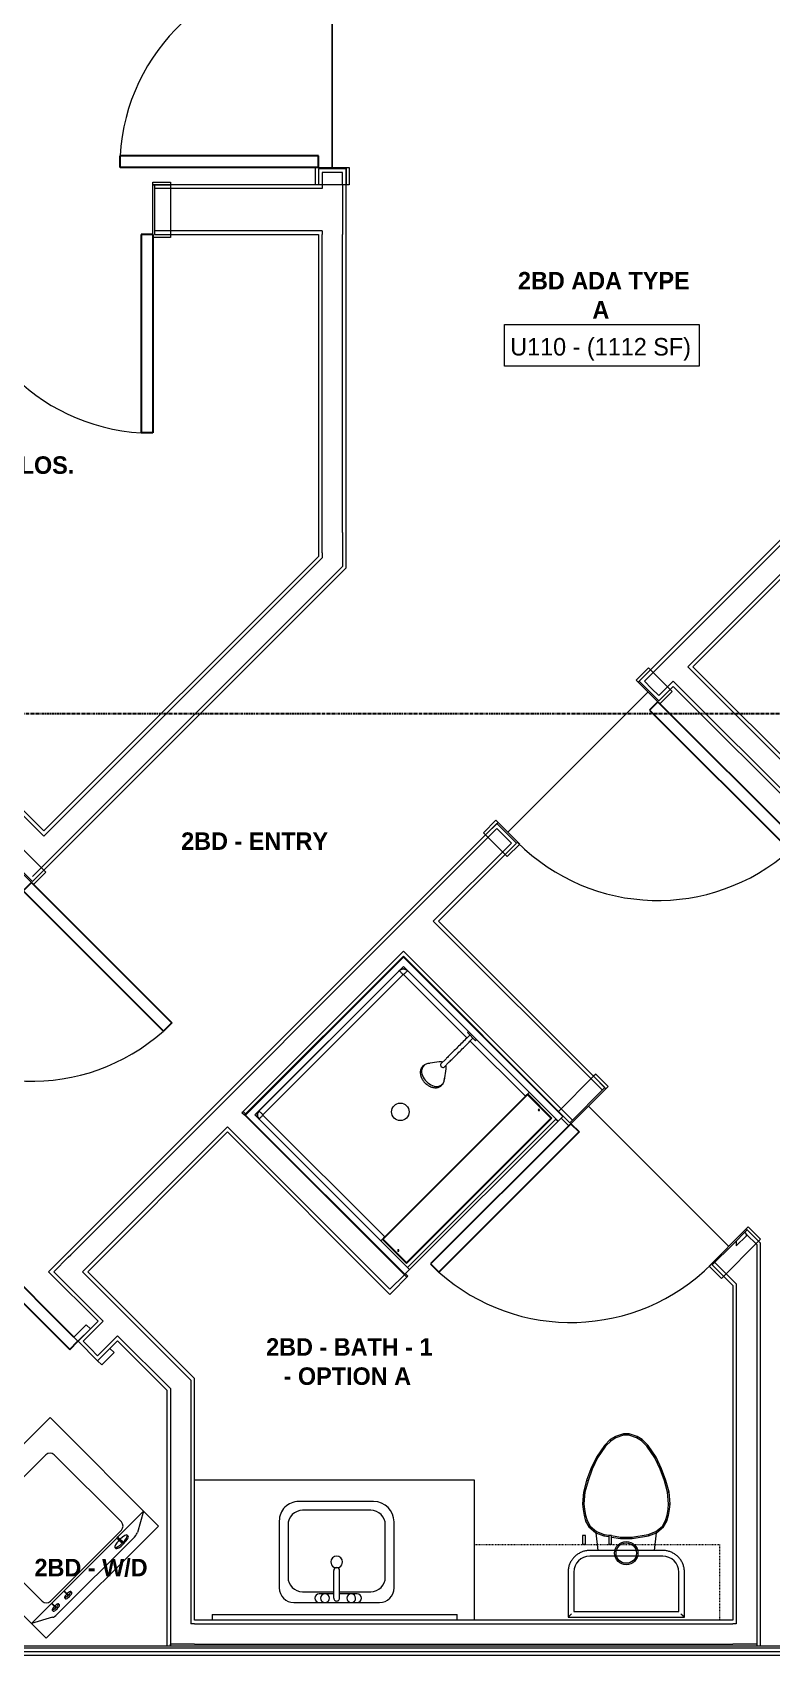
# Model space of a CAD drawing. Header units: inches. Extents: x -4093 to -1777, y 9773 to 12264.
# Drawn here: x -2404 to -2277.3, y 11685.7 to 11964 of the extents above; entities that cross this region are included whole.
import ezdxf

# ---------------------------------------------------------------- set-up
doc = ezdxf.new("R2010")
doc.units = ezdxf.units.IN
doc.header["$MEASUREMENT"] = 0
doc.linetypes.add('Dash', pattern=[0.25, 0.125, -0.125])
doc.linetypes.add('Grid Line 1_2_', pattern=[0.875, 0.5, -0.125, 0.125, -0.125])
for name, color, linetype, lineweight in [('0-1', 7, 'Continuous', 5), ('0-2', 7, 'Continuous', 9), ('A-AREA-IDEN', 2, 'Continuous', 9), ('A-DOOR-1', 7, 'Continuous', 9), ('A-DOOR-2', 10, 'Continuous', 30), ('A-FLOR-1', 7, 'Continuous', 9), ('A-WALL-1', 7, 'Continuous', 9), ('A-WALL-2', 250, 'Continuous', 18), ('I-WALL-1', 7, 'Continuous', 9), ('P-SANR-FIXT-1', 7, 'Continuous', 9), ('Q-CASE-1', 7, 'Continuous', 9), ('Q-CASE-2', 7, 'Dash', 9), ('Q-SPCQ-1', 7, 'Continuous', 9), ('S-GRID-1', 1, 'Grid Line 1_2_', 30)]:
    doc.layers.add(name, color=color, linetype=linetype, lineweight=lineweight)
doc.styles.add('Century Gothic', font='ufonts.com_century-gothic.ttf', dxfattribs={"height": 3})
doc.styles.add('Century Gothic_B', font='GOTHICB.TTF', dxfattribs={"height": 3})

# ---------------------------------------------------------------- blocks, each defined once
blk = doc.blocks.new('SWING - SINGLE - FLUSH - SWING - FLUSH - 2-10 x 6-8 - PRIVACY-4346073-BACKGROUND - 1ST FLOOR')
at = {"layer": 'A-DOOR-1'}
for p, q in [((-17, 4.75), (-20, 4.75)), ((-20, 4.75), (-20, -4.25)), ((-17, -4.25), (-17, 4.75)), ((18.87, 4.75), (17, 4.75)), ((17, 4.75), (17, -4.25)), ((20, -4.25), (20, 4.25)), ((-20, -4.25), (-17, -4.25)), ((-17, -4.25), (-20, -4.25)), ((-20, -4.25), (-20, -4.75)), ((-20, -4.75), (-17, -4.75)), ((-17, -4.75), (-17, -4.25)), ((17, -4.25), (20, -4.25)), ((20, -4.25), (17, -4.25)), ((17, -4.25), (17, -4.75)), ((17, -4.75), (20, -4.75)), ((20, -4.75), (20, -4.25))]:
    blk.add_line(p, q, dxfattribs=at)
blk.add_arc((17, 4.25), 34.07, 93.3657, 180, dxfattribs=at)
at = {"layer": 'A-DOOR-2'}
for p, q in [((15, 4.25), (15, 38.26)), ((17, 38.26), (15, 38.26)), ((17, 4.25), (17, 38.26)), ((17, 4.25), (15, 4.25))]:
    blk.add_line(p, q, dxfattribs=at)
blk = doc.blocks.new('SWING - SINGLE - FLUSH - SWING - FLUSH - 2-10 x 6-8 - PRIVACY-V6-BACKGROUND - 1ST FLOOR')
at = {"layer": 'A-DOOR-1'}
for p, q in [((-20, 2.37), (-20, 2.87)), ((-20, 2.87), (-17, 2.87)), ((-17, 2.87), (-17, 2.37)), ((17, 2.37), (17, 2.87)), ((17, 2.87), (20, 2.87)), ((20, 2.87), (20, 2.37)), ((-20, 2.37), (-17, 2.37)), ((-20, -2.88), (-20, 2.37)), ((-17, 2.37), (-20, 2.37)), ((-17, 2.37), (-17, -2.88)), ((17, 2.37), (20, 2.37)), ((17, -2.88), (17, 2.37)), ((20, 2.37), (17, 2.37)), ((20, 2.37), (20, -2.88)), ((-17, -2.88), (-20, -2.88)), ((20, -2.88), (17, -2.88))]:
    blk.add_line(p, q, dxfattribs=at)
blk.add_arc((17, -2.38), 34.07, 180, 266.6343, dxfattribs=at)
at = {"layer": 'A-DOOR-2'}
for p, q in [((15, -2.38), (15, -36.38)), ((17, -2.38), (15, -2.38)), ((17, -2.38), (17, -36.38)), ((17, -36.38), (15, -36.38))]:
    blk.add_line(p, q, dxfattribs=at)
blk = doc.blocks.new('M_Sink Vanity-Square - 500 x 440mm-1352614-BACKGROUND - 1ST FLOOR')
at = {"layer": 'P-SANR-FIXT-1'}
for p, q in [((7.96, 7.09), (-6.72, 7.09)), ((3.62, 7.09), (-2.88, 7.09)), ((-2.88, 5.59), (0.12, 5.59)), ((0.12, 6.33), (0.12, 1.59)), ((1.12, 6.33), (1.12, 1.59)), ((1.12, 5.59), (3.62, 5.59)), ((-9.22, 4.59), (-9.22, -6.73)), ((0.12, 5.22), (-5.22, 5.22)), ((6.46, 5.22), (1.12, 5.22)), ((10.46, -6.91), (10.46, 4.59)), ((-7.72, 2.72), (-7.72, -6.23)), ((8.96, -6.23), (8.96, 2.72)), ((-5.72, -10.23), (7.14, -10.23)), ((-5.22, -8.73), (6.46, -8.73))]:
    blk.add_line(p, q, dxfattribs=at)
for centre, radius, start, end in [((-6.72, 4.59), 2.5, 90, 180), ((-2.88, 6.34), 0.75, 90, 270), ((-1.88, 6.34), 0.75, 360, 180), ((-1.88, 6.34), 0.75, 180, 0), ((0.62, 6.33), 0.5, 360, 180), ((2.62, 6.34), 0.75, 360, 180), ((2.62, 6.34), 0.75, 180, 360), ((3.62, 6.34), 0.75, 270, 90), ((7.96, 4.59), 2.5, 360, 90), ((-5.22, 2.72), 2.5, 90, 180), ((6.46, 2.72), 2.5, 0, 90), ((0.62, 0.13), 1, 360, 180), ((0.62, 0.13), 1, 180, 0), ((0.62, 1.59), 0.5, 180, 0), ((-5.72, -6.73), 3.5, 180, 270), ((-5.22, -6.23), 2.5, 180, 270), ((6.46, -6.23), 2.5, 270, 0), ((7.14, -6.91), 3.32, 270, 0)]:
    blk.add_arc(centre, radius, start, end, dxfattribs=at)
blk = doc.blocks.new('Bath Vanity - Bath Vanity 48_-V10-BACKGROUND - 1ST FLOOR')
at = {"layer": 'Q-CASE-1'}
for p, q in [((-23.26, 0), (-23.26, -24)), ((-23.26, -24), (24.74, -24))]:
    blk.add_line(p, q, dxfattribs=at)
blk = doc.blocks.new('Toilet-Domestic-3D - Toilet-Domestic-3D-V11-BACKGROUND - 1ST FLOOR')
at = {"layer": 'P-SANR-FIXT-1'}
for p, q in [((-1.87, 11.5), (-2.74, 11)), ((-1.77, 11.27), (-2.59, 10.8)), ((-0.5, 12), (-1.87, 11.5)), ((-1.77, 11.27), (-1.87, 11.5)), ((-0.46, 11.75), (-1.77, 11.27)), ((-0.46, 11.75), (-0.5, 12)), ((0.5, 12), (-0.5, 12)), ((0.46, 11.75), (-0.46, 11.75)), ((0.46, 11.75), (0.5, 12)), ((1.77, 11.27), (0.46, 11.75)), ((1.87, 11.5), (0.5, 12)), ((1.77, 11.27), (1.87, 11.5)), ((2.59, 10.8), (1.77, 11.27)), ((2.74, 11), (1.87, 11.5)), ((-3.74, 10), (-5.13, 8)), ((-3.55, 9.84), (-4.91, 7.88)), ((-2.74, 11), (-3.74, 10)), ((-3.55, 9.84), (-3.74, 10)), ((-2.59, 10.8), (-3.55, 9.84)), ((-2.59, 10.8), (-2.74, 11)), ((2.59, 10.8), (2.74, 11)), ((3.55, 9.84), (2.59, 10.8)), ((3.74, 10), (2.74, 11)), ((3.55, 9.84), (3.74, 10)), ((4.91, 7.88), (3.55, 9.84)), ((5.13, 8), (3.74, 10)), ((-6.06, 6), (-6.79, 4)), ((-5.83, 5.9), (-6.55, 3.92)), ((-5.13, 8), (-6.06, 6)), ((-5.83, 5.9), (-6.06, 6)), ((-4.91, 7.88), (-5.83, 5.9)), ((-4.91, 7.88), (-5.13, 8)), ((4.91, 7.88), (5.13, 8)), ((5.83, 5.9), (4.91, 7.88)), ((6.06, 6), (5.13, 8)), ((5.83, 5.9), (6.06, 6)), ((6.55, 3.92), (5.83, 5.9)), ((6.79, 4), (6.06, 6)), ((-6.79, 4), (-7.33, 1.99)), ((-6.55, 3.92), (-7.08, 1.95)), ((-6.55, 3.92), (-6.79, 4)), ((6.55, 3.92), (6.79, 4)), ((7.08, 1.95), (6.55, 3.92)), ((7.33, 1.99), (6.79, 4)), ((-7.33, 1.99), (-7.5, 0)), ((-7.08, 1.95), (-7.33, 1.99)), ((-7.08, 1.95), (-7.25, 0)), ((7.08, 1.95), (7.33, 1.99)), ((7.25, 0), (7.08, 1.95)), ((7.5, 0), (7.33, 1.99)), ((-7.25, 0), (-7.5, 0)), ((-7.5, 0), (-7.41, -1)), ((-7.16, -0.96), (-7.41, -1)), ((-7.41, -1), (-7.24, -2)), ((-7.25, 0), (-7.16, -0.96)), ((-6.99, -1.95), (-7.24, -2)), ((-7.24, -2), (-6.97, -3)), ((-7.16, -0.96), (-6.99, -1.95)), ((-6.99, -1.95), (-6.73, -2.9)), ((6.73, -2.9), (6.99, -1.95)), ((6.97, -3), (7.24, -2)), ((6.99, -1.95), (7.16, -0.96)), ((6.99, -1.95), (7.24, -2)), ((7.16, -0.96), (7.25, 0)), ((7.16, -0.96), (7.41, -1)), ((7.24, -2), (7.41, -1)), ((7.25, 0), (7.5, 0)), ((7.41, -1), (7.5, 0)), ((-6.73, -2.9), (-6.97, -3)), ((-6.97, -3), (-6.4, -4)), ((-6.73, -2.9), (-6.21, -3.84)), ((-6.4, -4), (-6.21, -3.84)), ((-6.4, -4), (-5.21, -5)), ((-6.21, -3.84), (-5.08, -4.78)), ((-5.08, -4.78), (-5.21, -5)), ((-5.21, -5), (-4.86, -8.02)), ((-5.21, -5), (-3.84, -5.5)), ((-5.08, -4.78), (-3.77, -5.26)), ((-3.77, -5.26), (-3.84, -5.5)), ((-3.84, -5.5), (-3, -5.65)), ((-3.77, -5.26), (-2.53, -5.48)), ((-2.51, -5.48), (-0.98, -5.75)), ((0.98, -5.75), (3.77, -5.26)), ((1, -6), (3.84, -5.5)), ((3.77, -5.26), (5.08, -4.78)), ((3.77, -5.26), (3.84, -5.5)), ((3.84, -5.5), (5.21, -5)), ((4.86, -8.02), (5.21, -5)), ((5.08, -4.78), (6.21, -3.84)), ((5.08, -4.78), (5.21, -5)), ((5.21, -5), (6.4, -4)), ((6.21, -3.84), (6.73, -2.9)), ((6.21, -3.84), (6.4, -4)), ((6.4, -4), (6.97, -3)), ((6.73, -2.9), (6.97, -3)), ((6.25, -8.02), (-6.25, -8.02)), ((-2.51, -5.73), (-1, -6)), ((-0.98, -5.75), (-1, -6)), ((-1, -6), (1, -6)), ((-0.98, -5.75), (0.98, -5.75)), ((0.98, -5.75), (1, -6)), ((6.25, -9), (-6.25, -9)), ((6.25, -9), (-6.25, -9)), ((-9.98, -11.75), (-9.98, -19.48)), ((-9, -11.75), (-9, -18.5)), ((-9, -11.75), (-9, -18.5)), ((9, -18.5), (9, -11.75)), ((9, -18.5), (9, -11.75)), ((9.98, -19.48), (9.98, -11.75)), ((-9.98, -19.48), (-9.86, -19.36)), ((-9.98, -19.48), (9.98, -19.48)), ((-9, -18.5), (9, -18.5)), ((-9, -18.5), (9, -18.5)), ((9.86, -19.36), (9.98, -19.48))]:
    blk.add_line(p, q, dxfattribs=at)
at = {"layer": 'P-SANR-FIXT-1', "flags": 128}
for points in [[(-6.25, -8.02), (-6.4, -8.03), (-6.55, -8.03), (-6.7, -8.05), (-6.84, -8.07), (-6.99, -8.1), (-7.14, -8.13), (-7.28, -8.17), (-7.42, -8.21), (-7.56, -8.26), (-7.7, -8.32), (-7.84, -8.38), (-7.97, -8.44), (-8.1, -8.52), (-8.23, -8.59), (-8.35, -8.67), (-8.48, -8.76), (-8.59, -8.85), (-8.71, -8.95), (-8.82, -9.05), (-8.92, -9.15), (-9.03, -9.26), (-9.12, -9.38), (-9.22, -9.49), (-9.3, -9.61), (-9.39, -9.74), (-9.46, -9.86), (-9.54, -9.99), (-9.6, -10.13), (-9.67, -10.26), (-9.72, -10.4), (-9.78, -10.54), (-9.82, -10.68), (-9.86, -10.83), (-9.89, -10.97), (-9.92, -11.12), (-9.95, -11.26), (-9.96, -11.41), (-9.97, -11.56), (-9.98, -11.71), (-9.98, -11.75)], [(9.98, -11.75), (9.97, -11.6), (9.97, -11.45), (9.95, -11.3), (9.93, -11.16), (9.9, -11.01), (9.87, -10.86), (9.83, -10.72), (9.79, -10.58), (9.74, -10.44), (9.68, -10.3), (9.62, -10.16), (9.56, -10.03), (9.48, -9.9), (9.41, -9.77), (9.33, -9.65), (9.24, -9.52), (9.15, -9.41), (9.05, -9.29), (8.95, -9.18), (8.85, -9.08), (8.74, -8.97), (8.62, -8.88), (8.51, -8.78), (8.39, -8.7), (8.26, -8.61), (8.14, -8.54), (8.01, -8.46), (7.87, -8.4), (7.74, -8.33), (7.6, -8.28), (7.46, -8.22), (7.32, -8.18), (7.17, -8.14), (7.03, -8.11), (6.88, -8.08), (6.74, -8.05), (6.59, -8.04), (6.44, -8.03), (6.29, -8.02), (6.25, -8.02)]]:
    blk.add_lwpolyline(points, dxfattribs=at)
at = {"layer": 'P-SANR-FIXT-1'}
for radius in [2, 1.75]:
    blk.add_circle((0, -8.48), radius, dxfattribs=at)
for centre, start, end in [((-6.25, -11.75), 90, 180), ((-6.25, -11.75), 90, 180), ((6.25, -11.75), 0, 90), ((6.25, -11.75), 360, 90)]:
    blk.add_arc(centre, 2.75, start, end, dxfattribs=at)
for points in [[(-9.98, -19.48), (-9.98, -19.48), (-9.98, -19.48), (-9.98, -19.48)], [(9.98, -19.48), (9.98, -19.48), (9.98, -19.48), (9.98, -19.48)]]:
    blk.add_open_spline(points, degree=3, dxfattribs=at)
for points, knots in [([(-9.86, -19.36), (-9.86, -19.36), (-9.85, -19.35), (-9.82, -19.32), (-9.8, -19.3), (-9.78, -19.28), (-9.75, -19.25), (-9.71, -19.21), (-9.66, -19.16), (-9.6, -19.1), (-9.55, -19.05), (-9.47, -18.97), (-9.41, -18.91), (-9.37, -18.87)], [0, 0, 0, 0, 0.166667, 0.25, 0.291667, 0.333333, 0.416667, 0.5, 0.583333, 0.666667, 0.75, 0.833333, 1, 1, 1, 1]), ([(9.37, -18.87), (9.41, -18.91), (9.47, -18.97), (9.55, -19.05), (9.6, -19.1), (9.66, -19.16), (9.71, -19.21), (9.75, -19.25), (9.78, -19.28), (9.8, -19.3), (9.82, -19.32), (9.85, -19.35), (9.86, -19.36), (9.86, -19.36)], [-1, -1, -1, -1, -0.833333, -0.75, -0.666667, -0.583333, -0.5, -0.416667, -0.333333, -0.291667, -0.25, -0.166667, 0, 0, 0, 0])]:
    blk.add_open_spline(points, degree=3, knots=knots, dxfattribs=at)
blk = doc.blocks.new('300 Series Wall Hung Cabinet_326 - 42_-3698941-BACKGROUND - 1ST FLOOR')
at = {"layer": 'Q-CASE-1'}
for p, q in [((-2.01, 14.69), (-2.5, 14.69)), ((-2.5, 14.69), (-2.5, 13.19)), ((-2.01, 13.19), (-2.01, 14.69)), ((2.49, 14.69), (2, 14.69)), ((2, 14.69), (2, 13.19)), ((2.49, 13.19), (2.49, 14.69)), ((-2.01, 13.19), (-2.5, 13.19)), ((2.49, 13.19), (2, 13.19))]:
    blk.add_line(p, q, dxfattribs=at)
at = {"layer": 'Q-CASE-2'}
for p, q in [((-21, 0.19), (-21, 13.19)), ((-21, 13.19), (21, 13.19)), ((21, 13.19), (21, 0.19)), ((21, 0.19), (-21, 0.19))]:
    blk.add_line(p, q, dxfattribs=at)
blk = doc.blocks.new('BATHROOM MIRROR - BATHROOM MIRROR 42_-2844766-BACKGROUND - 1ST FLOOR')
at = {"layer": 'Q-CASE-1'}
for p, q in [((-20.26, -23), (21.74, -23)), ((-20.26, -23), (-20.26, -24)), ((21.74, -24), (-20.26, -24)), ((21.74, -24), (21.74, -23))]:
    blk.add_line(p, q, dxfattribs=at)
blk = doc.blocks.new('Washer-Kenmore-2-Top_Load_Washing_Machine - 3_3 cu_ft_ Top Load Washer - White-3898033-BACKGROUND - 1ST FLOOR')
at = {"layer": 'Q-SPCQ-1'}
for p, q in [((-13.6, 13.15), (13.6, 13.15)), ((-13.6, -13.15), (-13.6, 13.15)), ((-13.6, 13.15), (13.6, 13.15)), ((-13.6, -13.15), (-13.6, 13.15)), ((13.6, 13.15), (13.6, -13.15)), ((13.6, 13.15), (13.6, -13.15)), ((8.6, 9.15), (-8.6, 9.15)), ((-9.6, 8.15), (-9.6, -8.15)), ((9.6, -8.15), (9.6, 8.15)), ((-10.29, -11.36), (-13.6, -9.55)), ((-13.6, -9.55), (7.15, -9.55)), ((-9.47, -10.44), (-9.47, -10.71)), ((-8.78, -10.59), (-8.78, -9.66)), ((-8.66, -9.66), (-8.66, -10.59)), ((-8.6, -9.15), (8.6, -9.15)), ((-7.97, -10.44), (-7.97, -10.71)), ((-6.47, -10.44), (-6.47, -10.71)), ((-5.78, -10.59), (-5.78, -9.66)), ((-5.66, -9.66), (-5.66, -10.59)), ((-4.97, -10.44), (-4.97, -10.71)), ((5.72, -10.46), (5.72, -10.71)), ((7.09, -9.83), (7.09, -10.42)), ((7.09, -10.42), (7.16, -10.75)), ((7.35, -10.42), (7.28, -10.75)), ((13.6, -9.55), (7.29, -9.55)), ((7.35, -9.8), (7.35, -10.42)), ((8.72, -10.46), (8.72, -10.71)), ((13.6, -9.55), (10.29, -11.36)), ((13.6, -13.15), (-13.6, -13.15)), ((13.6, -13.15), (-13.6, -13.15)), ((9.35, -11.55), (-9.35, -11.55))]:
    blk.add_line(p, q, dxfattribs=at)
for centre, start, end in [((-8.6, 8.15), 90, 180), ((8.6, 8.15), 360, 90), ((-8.6, -8.15), 180, 270), ((8.6, -8.15), 270, 0)]:
    blk.add_arc(centre, 1, start, end, dxfattribs=at)
for centre, major_axis, ratio, start_param, end_param in [((-8.72, -10.44), (0.75, 0), 0.215587, 1.654226, 4.712389), ((-8.72, -10.71), (-0.75, 0), 0.242536, 0, 1.570796), ((-8.72, -9.66), (0.0625, 0), 0.242536, 0, 3.141593), ((-8.72, -10.59), (-0.0625, 0), 0.242536, 0, 3.141593), ((-8.72, -10.44), (0.75, 0), 0.215587, 4.712389, 7.770552), ((-8.72, -10.71), (0.75, 0), 0.242536, 4.712389, 6.283185), ((-5.72, -10.44), (0.75, 0), 0.215587, 1.654226, 4.712389), ((-5.72, -10.71), (0.75, 0), 0.242536, 3.141593, 4.712389), ((-5.72, -9.66), (0.0625, 0), 0.242536, 0, 3.141593), ((-5.72, -10.59), (0.0625, 0), 0.242536, 3.141593, 6.283185), ((-5.72, -10.44), (-0.75, 0), 0.215587, 1.570796, 4.628959), ((-5.72, -10.71), (0.75, 0), 0.242536, 4.712389, 6.283185), ((7.22, -10.46), (1.5, 0), 0.242536, 1.659953, 4.712389), ((7.22, -10.71), (1.5, 0), 0.242536, 3.141593, 4.712389), ((20.42, -9.83), (13.33, 0), 0.242536, 3.038313, 3.141593), ((7.22, -9.5), (0.0625, 0), 0.242412, 0, 3.141593), ((7.22, -10.75), (0.0625, 0), 0.242536, 3.141593, 6.283185), ((7.22, -10.46), (1.5, 0), 0.242536, 4.712389, 7.764825), ((7.22, -10.71), (1.5, 0), 0.242536, 4.712389, 6.283185), ((-5.88, -9.83), (13.23, 0), 0.242536, 0.009017, 0.10406), ((-9.31, -11.31), (1.01, 0), 0.242536, 3.366421, 4.668602), ((9.31, -11.31), (1.01, 0), 0.242536, 4.756176, 6.058357)]:
    blk.add_ellipse(centre, major_axis=major_axis, ratio=ratio, start_param=start_param, end_param=end_param, dxfattribs=at)
blk = doc.blocks.new('SWING - SINGLE - FLUSH - SWING - FLUSH - 2-10 x 6-8 - PRIVACY-4346078-BACKGROUND - 1ST FLOOR')
at = {"layer": 'A-DOOR-1'}
for p, q in [((-20, 4.25), (-20, 4.75)), ((-20, 4.75), (-17, 4.75)), ((-20, 4.25), (-17, 4.25)), ((-20, -4.75), (-20, 4.25)), ((-17, 4.25), (-20, 4.25)), ((-17, 4.75), (-17, 4.25)), ((-17, 4.25), (-17, -4.75)), ((17, 4.25), (17, 4.75)), ((17, 4.75), (20, 4.75)), ((17, 4.25), (20, 4.25)), ((17, -4.75), (17, 4.25)), ((20, 4.25), (17, 4.25)), ((20, 4.75), (20, 4.25)), ((20, 4.25), (20, -4.75)), ((-17, -4.75), (-20, -4.75)), ((20, -4.75), (17, -4.75))]:
    blk.add_line(p, q, dxfattribs=at)
blk.add_arc((17, -4.25), 34.07, 180, 266.6343, dxfattribs=at)
at = {"layer": 'A-DOOR-2'}
for p, q in [((15, -4.25), (15, -38.26)), ((17, -4.25), (15, -4.25)), ((17, -4.25), (17, -38.26)), ((17, -38.26), (15, -38.26))]:
    blk.add_line(p, q, dxfattribs=at)
blk = doc.blocks.new('SWING - SINGLE - FLUSH - SWING - FLUSH - 2-10 x 6-8 - PRIVACY-4346070-BACKGROUND - 1ST FLOOR')
at = {"layer": 'A-DOOR-1'}
for p, q in [((-20, 2.37), (-20, 2.87)), ((-20, 2.87), (-17, 2.87)), ((-17, 2.87), (-17, 2.37)), ((17, 2.37), (17, 2.87)), ((17, 2.87), (20, 2.87)), ((20, 2.87), (20, 2.37)), ((-20, 2.37), (-17, 2.37)), ((-20, -2.88), (-20, 2.37)), ((-17, 2.37), (-20, 2.37)), ((-17, 2.37), (-17, -2.88)), ((17, 2.37), (20, 2.37)), ((17, -2.88), (17, 2.37)), ((20, 2.37), (17, 2.37)), ((20, 2.37), (20, -2.88)), ((-17, -2.88), (-20, -2.88)), ((20, -2.88), (17, -2.88))]:
    blk.add_line(p, q, dxfattribs=at)
blk.add_arc((17, -2.38), 34.07, 180, 266.6343, dxfattribs=at)
at = {"layer": 'A-DOOR-2'}
for p, q in [((15, -2.38), (15, -36.38)), ((17, -2.38), (15, -2.38)), ((17, -2.38), (17, -36.38)), ((17, -36.38), (15, -36.38))]:
    blk.add_line(p, q, dxfattribs=at)
blk = doc.blocks.new('SWING - DOUBLE - FLUSH - SWING - DOUBLE - 5-0 x 6-8 - DUMMY-3700318-BACKGROUND - 1ST FLOOR')
at = {"layer": 'A-DOOR-1'}
for p, q in [((-33, 2.375), (-33, 3.375)), ((-33, 3.375), (-30, 3.375)), ((-30, 3.375), (-30, 2.375)), ((30, 2.375), (30, 3.375)), ((30, 3.375), (33, 3.375)), ((33, 3.375), (33, 2.375)), ((-30, 2.375), (-33, 2.375)), ((33, 2.375), (30, 2.375)), ((-33, -2.375), (-30, -2.375)), ((-33, -3.375), (-33, -2.375)), ((-30, -2.375), (-30, -3.375)), ((30, -2.375), (33, -2.375)), ((30, -3.375), (30, -2.375)), ((33, -2.375), (33, -3.375)), ((-30, -3.375), (-33, -3.375)), ((33, -3.375), (30, -3.375))]:
    blk.add_line(p, q, dxfattribs=at)
for centre, start, end in [((-30, -2.375), 270, 0), ((30, -2.375), 180, 270)]:
    blk.add_arc(centre, 30, start, end, dxfattribs=at)
at = {"layer": 'A-DOOR-2'}
for p, q in [((-28, -2.375), (-30, -2.375)), ((-28, -32.375), (-28, -2.375)), ((28, -2.375), (30, -2.375)), ((28, -32.375), (28, -2.375)), ((-30, -3.375), (-30, -32.375)), ((30, -3.375), (30, -32.375)), ((-30, -32.375), (-28, -32.375)), ((30, -32.375), (28, -32.375))]:
    blk.add_line(p, q, dxfattribs=at)
blk = doc.blocks.new('The Shower - The Shower-V76-BACKGROUND - 1ST FLOOR')
at = {"layer": 'P-SANR-FIXT-1'}
for p, q in [((0, -0.5), (38.5, -0.5)), ((0, -39.25), (0, -0.5)), ((0.12, -39.25), (0.12, -0.63)), ((0.12, -0.63), (38.38, -0.63)), ((1.25, -39.25), (1.25, -1.75)), ((1.25, -1.75), (37.25, -1.75)), ((1.3, -2.43), (1.28, -2.51)), ((1.38, -2.27), (1.37, -2.28)), ((1.42, -2.2), (1.4, -2.23)), ((1.58, -2.01), (1.51, -2.08)), ((1.73, -1.9), (1.7, -1.92)), ((2.01, -1.78), (1.93, -1.8)), ((2.2, -32.27), (2.2, -2.75)), ((2.25, -1.77), (2.25, -1.75)), ((36.25, -1.77), (2.25, -1.77)), ((36.25, -2.7), (2.25, -2.7)), ((36.25, -1.77), (36.25, -1.75)), ((36.3, -18.11), (36.3, -2.75)), ((36.57, -1.8), (36.49, -1.78)), ((36.73, -1.88), (36.72, -1.87)), ((36.8, -1.92), (36.77, -1.9)), ((36.99, -2.08), (36.92, -2.01)), ((37.1, -2.23), (37.08, -2.2)), ((37.22, -2.51), (37.2, -2.43)), ((37.25, -1.75), (37.25, -17.52)), ((38.38, -0.63), (38.38, -39.25)), ((38.5, -0.5), (38.5, -39.25)), ((36.3, -32.27), (36.3, -18.89)), ((37.25, -19.48), (37.25, -39.25)), ((1.62, -32.27), (1.62, -38.13)), ((36.75, -32.38), (1.75, -32.38)), ((1.75, -32.38), (1.75, -38)), ((2.2, -32.27), (36.3, -32.27)), ((36.75, -38), (36.75, -32.38)), ((36.88, -38.13), (36.88, -32.27)), ((1.25, -38.75), (37.25, -38.75)), ((1.25, -39.25), (1.25, -38.75)), ((1.62, -38.13), (36.88, -38.13)), ((1.75, -38), (36.75, -38)), ((37.25, -38.75), (37.25, -39.25)), ((0.12, -39.25), (0, -39.25)), ((0.12, -39.25), (1.25, -39.25)), ((37.25, -39.25), (1.25, -39.25)), ((37.25, -39.25), (38.38, -39.25)), ((38.5, -39.25), (38.38, -39.25))]:
    blk.add_line(p, q, dxfattribs=at)
blk.add_circle((19.25, -19), 1.5, dxfattribs=at)
for centre, radius, start, end in [((2.25, -2.75), 1, 90, 180), ((36.25, -2.75), 1, 0, 90), ((2.2, -35.56), 0.125, 0, 180), ((2.2, -35.56), 0.125, 180, 0), ((36.3, -35.56), 0.125, 0, 180), ((36.3, -35.56), 0.125, 180, 0)]:
    blk.add_arc(centre, radius, start, end, dxfattribs=at)
for centre, start_param, end_param in [((2.2, -32.28), 1.570796, 3.141593), ((36.3, -32.28), 0, 1.570796)]:
    blk.add_ellipse(centre, major_axis=(0.95, 0), ratio=0.019505, start_param=start_param, end_param=end_param, dxfattribs=at)
for points, knots in [([(2.25, -1.77), (2.18, -1.77), (2.05, -1.78), (1.8, -1.86), (1.52, -2.04), (1.34, -2.32), (1.26, -2.57), (1.25, -2.7), (1.25, -2.77)], [0, 0, 0, 0, 0.125, 0.25, 0.5, 0.75, 0.875, 1, 1, 1, 1]), ([(1.38, -2.25), (1.41, -2.21), (1.47, -2.12), (1.54, -2.04), (1.59, -2)], [-0.6666489, -0.6666489, -0.6666489, -0.6666489, -0.5714286, -0.4611793, -0.4611793, -0.4611793, -0.4611793]), ([(1.75, -1.88), (1.77, -1.87), (1.86, -1.82), (2.03, -1.77), (2.17, -1.75), (2.25, -1.75)], [-0.3333045, -0.3333045, -0.3333045, -0.3333045, -0.2857143, -0.1428571, 0, 0, 0, 0]), ([(2.25, -2.7), (2.24, -2.7), (2.24, -2.7), (2.23, -2.7), (2.22, -2.71), (2.22, -2.71), (2.21, -2.72), (2.21, -2.73), (2.2, -2.74), (2.2, -2.74), (2.2, -2.75), (2.2, -2.75)], [-1, -1, -1, -1, -0.833333, -0.75, -0.666667, -0.583333, -0.416667, -0.333333, -0.208333, -0.083333, 0, 0, 0, 0]), ([(36.25, -1.75), (36.31, -1.75), (36.42, -1.76), (36.59, -1.8), (36.7, -1.85), (36.75, -1.88)], [-1, -1, -1, -1, -0.8928571, -0.7857143, -0.6666667, -0.6666667, -0.6666667, -0.6666667]), ([(37.25, -2.77), (37.25, -2.7), (37.24, -2.57), (37.16, -2.32), (36.98, -2.04), (36.7, -1.86), (36.45, -1.78), (36.32, -1.77), (36.25, -1.77)], [0, 0, 0, 0, 0.125, 0.25, 0.5, 0.75, 0.875, 1, 1, 1, 1]), ([(36.3, -2.75), (36.3, -2.74), (36.3, -2.74), (36.3, -2.73), (36.29, -2.72), (36.29, -2.72), (36.28, -2.71), (36.27, -2.71), (36.26, -2.7), (36.26, -2.7), (36.25, -2.7), (36.25, -2.7)], [-1, -1, -1, -1, -0.833333, -0.75, -0.666667, -0.583333, -0.416667, -0.333333, -0.208333, -0.083333, 0, 0, 0, 0]), ([(36.75, -1.88), (36.79, -1.91), (36.89, -1.97), (36.97, -2.05), (37.01, -2.1)], [-0.6666489, -0.6666489, -0.6666489, -0.6666489, -0.5714286, -0.4475924, -0.4475924, -0.4475924, -0.4475924]), ([(37.12, -2.25), (37.13, -2.27), (37.16, -2.33), (37.18, -2.38), (37.19, -2.42)], [-0.3333045, -0.3333045, -0.3333045, -0.3333045, -0.2857143, -0.2174647, -0.2174647, -0.2174647, -0.2174647])]:
    blk.add_open_spline(points, degree=3, knots=knots, dxfattribs=at)
for points in [[(1.25, -2.75), (1.25, -2.74), (1.25, -2.72), (1.25, -2.71)], [(2.2, -2.75), (2.12, -2.75), (1.95, -2.75), (1.72, -2.75), (1.52, -2.76), (1.37, -2.76), (1.27, -2.76), (1.25, -2.77), (1.25, -2.77)], [(1.35, -2.32), (1.36, -2.3), (1.37, -2.27), (1.38, -2.25)], [(1.63, -1.97), (1.67, -1.94), (1.71, -1.91), (1.75, -1.88)], [(2.25, -2.7), (2.25, -2.62), (2.25, -2.45), (2.25, -2.22), (2.25, -2.03), (2.25, -1.88), (2.25, -1.82), (2.25, -1.8)], [(36.25, -2.7), (36.25, -2.62), (36.25, -2.45), (36.25, -2.22), (36.25, -2.03), (36.25, -1.88), (36.25, -1.82), (36.25, -1.8)], [(36.3, -2.75), (36.38, -2.75), (36.55, -2.75), (36.78, -2.75), (36.98, -2.76), (37.13, -2.76), (37.23, -2.76), (37.25, -2.77), (37.25, -2.77)], [(37.04, -2.14), (37.07, -2.18), (37.09, -2.21), (37.12, -2.25)], [(37.25, -2.67), (37.25, -2.7), (37.25, -2.72), (37.25, -2.75)]]:
    blk.add_open_spline(points, degree=3, dxfattribs=at)
blk = doc.blocks.new('Shower Head - Shower Head-3260035-BACKGROUND - 1ST FLOOR')
at = {"layer": 'P-SANR-FIXT-1'}
for p, q in [((-2.28, 9.81), (-2.28, 9.54)), ((-2.02, 8.78), (-0.84, 7.19)), ((0.84, 7.19), (2.02, 8.78)), ((2.28, 9.54), (2.28, 9.81)), ((-0.39, 7.27), (-0.39, 6.01)), ((0.39, 6.01), (0.39, 7.27)), ((-0.98, 0.26), (-0.98, 0)), ((-0.98, 0.26), (0.98, 0.26)), ((-0.39, 1), (-0.39, 0.26)), ((0.39, 0.26), (0.39, 1)), ((0.98, 0), (0.98, 0.26)), ((0.98, 0), (-0.98, 0))]:
    blk.add_line(p, q, dxfattribs=at)
at = {"layer": 'P-SANR-FIXT-1', "flags": 128}
for points in [[(0, 11.49), (-0.09, 11.49), (-0.18, 11.48), (-0.27, 11.48), (-0.35, 11.47), (-0.44, 11.46), (-0.53, 11.44), (-0.62, 11.43), (-0.7, 11.41), (-0.79, 11.39), (-0.87, 11.36), (-0.95, 11.34), (-1.03, 11.31), (-1.11, 11.28), (-1.19, 11.25), (-1.26, 11.21), (-1.34, 11.17), (-1.41, 11.13), (-1.48, 11.09), (-1.55, 11.05), (-1.61, 11), (-1.68, 10.95), (-1.74, 10.9), (-1.8, 10.85), (-1.85, 10.8), (-1.9, 10.74), (-1.95, 10.69), (-2, 10.63), (-2.04, 10.57), (-2.08, 10.51), (-2.12, 10.44), (-2.15, 10.38), (-2.18, 10.31), (-2.21, 10.25), (-2.23, 10.18), (-2.25, 10.11), (-2.26, 10.04), (-2.27, 9.97), (-2.28, 9.9), (-2.28, 9.83), (-2.28, 9.81)], [(2.28, 9.81), (2.28, 9.88), (2.28, 9.95), (2.27, 10.02), (2.25, 10.09), (2.24, 10.16), (2.21, 10.23), (2.19, 10.3), (2.16, 10.36), (2.13, 10.43), (2.09, 10.49), (2.05, 10.55), (2.01, 10.61), (1.97, 10.67), (1.92, 10.73), (1.86, 10.79), (1.81, 10.84), (1.75, 10.89), (1.69, 10.94), (1.63, 10.99), (1.57, 11.04), (1.5, 11.08), (1.43, 11.12), (1.36, 11.16), (1.28, 11.2), (1.21, 11.24), (1.13, 11.27), (1.05, 11.3), (0.97, 11.33), (0.89, 11.36), (0.81, 11.38), (0.72, 11.4), (0.64, 11.42), (0.55, 11.44), (0.47, 11.45), (0.38, 11.46), (0.29, 11.47), (0.2, 11.48), (0.11, 11.49), (0.02, 11.49), (0, 11.49)], [(-0.84, 7.19), (-0.81, 7.16), (-0.79, 7.13), (-0.76, 7.1), (-0.73, 7.08), (-0.7, 7.05), (-0.68, 7.03), (-0.65, 7.01), (-0.62, 6.98), (-0.59, 6.97), (-0.56, 6.95), (-0.53, 6.93), (-0.49, 6.91), (-0.46, 6.9), (-0.43, 6.89), (-0.4, 6.87)], [(-0.39, 6.01), (-0.39, 5.81), (-0.39, 5.6), (-0.39, 5.38), (-0.39, 5.15), (-0.39, 4.92), (-0.39, 4.68), (-0.39, 4.43), (-0.39, 4.18), (-0.39, 3.93), (-0.39, 3.67), (-0.39, 3.4), (-0.39, 3.13), (-0.39, 2.86), (-0.39, 2.59), (-0.39, 2.31), (-0.39, 2.03), (-0.39, 1.75), (-0.39, 1.46), (-0.39, 1.18), (-0.39, 1)], [(0.39, 6.87), (0.43, 6.88), (0.46, 6.9), (0.49, 6.91), (0.52, 6.93), (0.55, 6.94), (0.58, 6.96), (0.61, 6.98), (0.64, 7), (0.67, 7.03), (0.7, 7.05), (0.73, 7.07), (0.76, 7.1), (0.78, 7.13), (0.81, 7.16), (0.83, 7.19), (0.84, 7.19)], [(0.39, 1), (0.39, 1.29), (0.39, 1.57), (0.39, 1.85), (0.39, 2.13), (0.39, 2.41), (0.39, 2.69), (0.39, 2.96), (0.39, 3.23), (0.39, 3.5), (0.39, 3.76), (0.39, 4.02), (0.39, 4.27), (0.39, 4.52), (0.39, 4.77), (0.39, 5), (0.39, 5.23), (0.39, 5.46), (0.39, 5.67), (0.39, 5.88), (0.39, 6.01)]]:
    blk.add_lwpolyline(points, dxfattribs=at)
at = {"layer": 'P-SANR-FIXT-1'}
for centre, major_axis, start_param, end_param in [((0, 9.54), (-2.28, 0), 4.712389, 6.956384), ((0, 9.54), (2.28, 0), 5.609987, 7.853982), ((0, 7.27), (-0.394, 0), 4.712389, 6.283185), ((0, 7.27), (0.394, 0), 0, 1.570796)]:
    blk.add_ellipse(centre, major_axis=major_axis, ratio=0.707107, start_param=start_param, end_param=end_param, dxfattribs=at)
blk = doc.blocks.new('CTR - 1st Phase - Unit Layouts_rvt-1-BACKGROUND - 1ST FLOOR')
at = {"layer": 'A-FLOR-1'}
for p, q in [((-2352.62, 11974.89), (-2352.62, 11940.89)), ((-2352.62, 11940.89), (-2352.62, 11974.89)), ((-2298.49, 11850.96), (-2322.53, 11826.91)), ((-2322.53, 11826.91), (-2298.49, 11850.96)), ((-2284.66, 11755.89), (-2308.7, 11779.93)), ((-2308.7, 11779.93), (-2284.66, 11755.89)), ((-2438.62, 11687.43), (-2380.97, 11687.43)), ((-2279.22, 11687.43), (-2225.45, 11687.43))]:
    blk.add_line(p, q, dxfattribs=at)
at = {"layer": 'A-WALL-1'}
for p, q in [((-2350.25, 11940.64), (-2355, 11940.64)), ((-2355, 11940.64), (-2355, 11937.89)), ((-2350.25, 11937.89), (-2350.25, 11940.64)), ((-2355, 11929.39), (-2355, 11874.2)), ((-2350.25, 11878.95), (-2350.25, 11929.39)), ((-2350.25, 11873.12), (-2350.25, 11878.95)), ((-2275.19, 11877.61), (-2299.99, 11852.81)), ((-2290.81, 11855.28), (-2268.47, 11877.61)), ((-2355, 11874.2), (-2402.08, 11827.12)), ((-2350.25, 11872.23), (-2350.25, 11873.12)), ((-2404.02, 11818.46), (-2350.25, 11872.23)), ((-2402.08, 11827.12), (-2433.37, 11858.42)), ((-2299.99, 11852.81), (-2296.63, 11849.45)), ((-2262.2, 11826.67), (-2290.81, 11855.28)), ((-2296.63, 11849.45), (-2294.17, 11851.92)), ((-2294.17, 11851.92), (-2262.61, 11820.36)), ((-2324.39, 11828.42), (-2397.9, 11754.9)), ((-2321.03, 11825.06), (-2324.39, 11828.42)), ((-2334.42, 11811.66), (-2321.03, 11825.06)), ((-2407.38, 11821.82), (-2404.02, 11818.46)), ((-2394.54, 11751.54), (-2370.57, 11775.51)), ((-2370.57, 11775.51), (-2342.73, 11747.67)), ((-2281.48, 11758.72), (-2283.97, 11756.23)), ((-2279.22, 11756.46), (-2281.48, 11758.72)), ((-2279.22, 11687.43), (-2279.22, 11756.46)), ((-2397.9, 11754.9), (-2400.82, 11751.99)), ((-2400.82, 11751.99), (-2401.26, 11751.54)), ((-2401.26, 11751.54), (-2392.78, 11743.06)), ((-2376.22, 11733.22), (-2394.54, 11751.54)), ((-2342.29, 11748.11), (-2339.82, 11750.59)), ((-2339.64, 11750.76), (-2340.08, 11751.21)), ((-2339.82, 11750.59), (-2339.64, 11750.76)), ((-2342.73, 11747.67), (-2342.29, 11748.11)), ((-2283.97, 11749.19), (-2283.97, 11691.8)), ((-2392.78, 11743.06), (-2396.21, 11739.62)), ((-2396.21, 11739.62), (-2392.85, 11736.26)), ((-2392.85, 11736.26), (-2389.42, 11739.7)), ((-2389.42, 11739.7), (-2380.97, 11731.25)), ((-2376.22, 11732.33), (-2376.22, 11733.22)), ((-2380.97, 11731.25), (-2380.97, 11687.43)), ((-2376.22, 11726.5), (-2376.22, 11732.33)), ((-2376.22, 11691.8), (-2376.22, 11726.5)), ((-2373.22, 11691.8), (-2376.22, 11691.8)), ((-2283.97, 11691.8), (-2331.22, 11691.8)), ((-2380.97, 11687.43), (-2380.35, 11687.43)), ((-2380.35, 11687.43), (-2376.22, 11687.43)), ((-2376.22, 11687.43), (-2283.97, 11687.43)), ((-2283.97, 11687.43), (-2279.85, 11687.43)), ((-2279.85, 11687.43), (-2279.22, 11687.43))]:
    blk.add_line(p, q, dxfattribs=at)
at = {"layer": 'A-WALL-2'}
for p, q in [((-2354.37, 11940.01), (-2354.37, 11937.89)), ((-2352.62, 11940.01), (-2354.37, 11940.01)), ((-2350.87, 11940.01), (-2352.62, 11940.01)), ((-2350.87, 11937.89), (-2350.87, 11940.01)), ((-2354.37, 11937.26), (-2383.12, 11937.26)), ((-2354.37, 11937.89), (-2354.37, 11937.26)), ((-2350.87, 11937.89), (-2350.87, 11937.26)), ((-2350.87, 11937.26), (-2350.87, 11930.01)), ((-2354.37, 11930.01), (-2383.12, 11930.01)), ((-2354.37, 11930.01), (-2354.37, 11929.39)), ((-2354.37, 11874.82), (-2354.37, 11929.39)), ((-2350.87, 11930.01), (-2350.87, 11929.39)), ((-2350.87, 11878.32), (-2350.87, 11929.39)), ((-2350.87, 11878.32), (-2350.87, 11877.44)), ((-2350.87, 11877.44), (-2350.87, 11872.49)), ((-2274.31, 11877.61), (-2299.11, 11852.81)), ((-2291.69, 11855.28), (-2269.36, 11877.61)), ((-2404.02, 11819.34), (-2350.87, 11872.49)), ((-2354.37, 11873.94), (-2402.08, 11826.24)), ((-2354.37, 11874.82), (-2354.37, 11873.94)), ((-2434, 11858.16), (-2402.52, 11826.68)), ((-2299.11, 11852.81), (-2297.87, 11851.58)), ((-2296.63, 11850.34), (-2294.17, 11852.81)), ((-2294.17, 11852.81), (-2293.72, 11852.36)), ((-2291.69, 11855.28), (-2291.25, 11854.84)), ((-2291.25, 11854.84), (-2267.31, 11830.9)), ((-2297.87, 11851.58), (-2296.63, 11850.34)), ((-2293.72, 11852.36), (-2272.26, 11830.9)), ((-2402.52, 11826.68), (-2402.08, 11826.24)), ((-2324.39, 11827.53), (-2397.46, 11754.46)), ((-2335.31, 11811.66), (-2321.91, 11825.06)), ((-2323.15, 11826.3), (-2324.39, 11827.53)), ((-2321.91, 11825.06), (-2323.15, 11826.3)), ((-2335.31, 11811.66), (-2334.87, 11811.22)), ((-2306.32, 11782.67), (-2334.87, 11811.22)), ((-2367.92, 11779.05), (-2340.43, 11806.54)), ((-2340.43, 11806.54), (-2339.99, 11806.1)), ((-2311.44, 11777.55), (-2339.99, 11806.1)), ((-2368.1, 11778.87), (-2367.92, 11779.05)), ((-2368.1, 11778.87), (-2367.92, 11779.05)), ((-2368.1, 11778.87), (-2367.66, 11778.43)), ((-2367.92, 11779.05), (-2367.48, 11778.61)), ((-2394.99, 11751.99), (-2370.57, 11776.4)), ((-2370.57, 11776.4), (-2370.13, 11775.96)), ((-2370.13, 11775.96), (-2342.73, 11748.55)), ((-2281.92, 11758.28), (-2281.6, 11757.95)), ((-2281.6, 11757.72), (-2283.35, 11755.97)), ((-2281.6, 11757.72), (-2281.6, 11757.95)), ((-2281.6, 11757.95), (-2279.85, 11756.2)), ((-2279.85, 11756.2), (-2279.85, 11687.68)), ((-2400.38, 11751.54), (-2397.9, 11754.02)), ((-2397.9, 11754.02), (-2397.46, 11754.46)), ((-2283.97, 11750.07), (-2287.05, 11753.15)), ((-2391.89, 11743.06), (-2400.38, 11751.54)), ((-2395.43, 11751.54), (-2394.99, 11751.99)), ((-2376.85, 11732.96), (-2395.43, 11751.54)), ((-2342.73, 11748.55), (-2340.26, 11751.03)), ((-2340.26, 11751.03), (-2339.82, 11750.59)), ((-2340.26, 11751.03), (-2339.82, 11750.59)), ((-2283.97, 11750.07), (-2283.35, 11749.45)), ((-2283.35, 11749.45), (-2283.35, 11691.18)), ((-2392.34, 11742.62), (-2395.33, 11739.62)), ((-2391.89, 11743.06), (-2392.34, 11742.62)), ((-2395.33, 11739.62), (-2394.09, 11738.39)), ((-2392.85, 11737.15), (-2389.86, 11740.14)), ((-2389.42, 11740.58), (-2389.86, 11740.14)), ((-2380.35, 11731.51), (-2389.42, 11740.58)), ((-2394.09, 11738.39), (-2392.85, 11737.15)), ((-2380.35, 11731.51), (-2380.35, 11730.63)), ((-2380.35, 11730.63), (-2380.35, 11687.68)), ((-2376.85, 11732.96), (-2376.85, 11728.01)), ((-2376.85, 11728.01), (-2376.85, 11727.13)), ((-2376.85, 11727.13), (-2376.85, 11691.18)), ((-2376.22, 11691.18), (-2376.85, 11691.18)), ((-2376.22, 11691.18), (-2283.97, 11691.18)), ((-2283.35, 11691.18), (-2283.97, 11691.18)), ((-2380.35, 11687.68), (-2380.35, 11687.43)), ((-2376.85, 11687.68), (-2380.35, 11687.68)), ((-2380.35, 11687.43), (-2380.35, 11687.68)), ((-2376.22, 11687.68), (-2376.85, 11687.68)), ((-2376.22, 11687.68), (-2283.97, 11687.68)), ((-2283.35, 11687.68), (-2283.97, 11687.68)), ((-2279.85, 11687.68), (-2283.35, 11687.68)), ((-2279.85, 11687.68), (-2279.85, 11687.43)), ((-2279.85, 11687.68), (-2279.85, 11687.43))]:
    blk.add_line(p, q, dxfattribs=at)
at = {"layer": 'I-WALL-1'}
for p, q in [((-2355, 11937.89), (-2383.12, 11937.89)), ((-2383.12, 11937.89), (-2383.12, 11929.39)), ((-2350.25, 11937.26), (-2350.25, 11937.89)), ((-2350.25, 11929.39), (-2350.25, 11937.26)), ((-2383.12, 11929.39), (-2355, 11929.39)), ((-2305.87, 11783.11), (-2334.42, 11811.66)), ((-2311.88, 11777.1), (-2305.87, 11783.11)), ((-2313.03, 11778.25), (-2311.88, 11777.1)), ((-2283.97, 11756.23), (-2287.49, 11752.71)), ((-2283.35, 11756.85), (-2283.35, 11755.97)), ((-2287.49, 11752.71), (-2283.97, 11749.19))]:
    blk.add_line(p, q, dxfattribs=at)
at = {"layer": '0-2'}
for name, p, rotation in [('SWING - SINGLE - FLUSH - SWING - FLUSH - 2-10 x 6-8 - PRIVACY-V6-BACKGROUND - 1ST FLOOR', (-2352.62, 11957.89), 269.9999999999943), ('SWING - SINGLE - FLUSH - SWING - FLUSH - 2-10 x 6-8 - PRIVACY-4346070-BACKGROUND - 1ST FLOOR', (-2310.51, 11838.94), 44.99999999999835), ('SWING - SINGLE - FLUSH - SWING - FLUSH - 2-10 x 6-8 - PRIVACY-4346070-BACKGROUND - 1ST FLOOR', (-2417.9, 11807.94), 44.99999999999135), ('The Shower - The Shower-V76-BACKGROUND - 1ST FLOOR', (-2368.01, 11778.78), 44.99999999999002), ('Shower Head - Shower Head-3260035-BACKGROUND - 1ST FLOOR', (-2328.59, 11792.04), 134.9999999999899), ('SWING - SINGLE - FLUSH - SWING - FLUSH - 2-10 x 6-8 - PRIVACY-4346073-BACKGROUND - 1ST FLOOR', (-2296.68, 11767.91), 134.9999999999909), ('SWING - DOUBLE - FLUSH - SWING - DOUBLE - 5-0 x 6-8 - DUMMY-3700318-BACKGROUND - 1ST FLOOR', (-2415.75, 11716.73), 224.9999999999984), ('Washer-Kenmore-2-Top_Load_Washing_Machine - 3_3 cu_ft_ Top Load Washer - White-3898033-BACKGROUND - 1ST FLOOR', (-2401.33, 11707.62), 44.9999999998961), ('Bath Vanity - Bath Vanity 48_-V10-BACKGROUND - 1ST FLOOR', (-2351.48, 11691.8), 180), ('M_Sink Vanity-Square - 500 x 440mm-1352614-BACKGROUND - 1ST FLOOR', (-2351.25, 11701.91), 180)]:
    blk.add_blockref(name, p, dxfattribs=dict(at, rotation=rotation))
for name, p in [('SWING - SINGLE - FLUSH - SWING - FLUSH - 2-10 x 6-8 - PRIVACY-4346078-BACKGROUND - 1ST FLOOR', (-2400.37, 11933.64)), ('Toilet-Domestic-3D - Toilet-Domestic-3D-V11-BACKGROUND - 1ST FLOOR', (-2302.22, 11711.78)), ('300 Series Wall Hung Cabinet_326 - 42_-3698941-BACKGROUND - 1ST FLOOR', (-2307.22, 11691.61)), ('BATHROOM MIRROR - BATHROOM MIRROR 42_-2844766-BACKGROUND - 1ST FLOOR', (-2352.96, 11715.8))]:
    blk.add_blockref(name, p, dxfattribs=at)
blk = doc.blocks.new('CTR - 1st Phase - Common Walls_rvt-1-BACKGROUND - 1ST FLOOR')
at = {"layer": 'A-WALL-2'}
for p, q in [((-2104.82, 11686.36), (-2437.55, 11686.36)), ((-2104.82, 11685.74), (-2436.93, 11685.74))]:
    blk.add_line(p, q, dxfattribs=at)
at = {"layer": 'I-WALL-1'}
blk.add_line((-2104.82, 11686.99), (-2438.18, 11686.99), dxfattribs=at)
blk = doc.blocks.new('CTR - 1st Phase - Structure_rvt-1-BACKGROUND - 1ST FLOOR')
at = {"layer": 'S-GRID-1'}
blk.add_line((-1777.25, 11847.19), (-4076.95, 11847.19), dxfattribs=at)

msp = doc.modelspace()

# ---------------------------------------------------------------- linework, layer by layer
at = {"layer": 'A-AREA-IDEN', "flags": 128}
msp.add_lwpolyline([(-2323.12, 11913.98), (-2289.7, 11913.98), (-2289.7, 11906.82), (-2323.12, 11906.82)], close=True, dxfattribs=at)

# ---------------------------------------------------------------- block references
at = {"layer": '0-1'}
for name in ['CTR - 1st Phase - Structure_rvt-1-BACKGROUND - 1ST FLOOR', 'CTR - 1st Phase - Common Walls_rvt-1-BACKGROUND - 1ST FLOOR', 'CTR - 1st Phase - Unit Layouts_rvt-1-BACKGROUND - 1ST FLOOR']:
    msp.add_blockref(name, (0, 0), dxfattribs=at)

# ---------------------------------------------------------------- texts
at = {"layer": 'A-AREA-IDEN', "char_height": 3, "attachment_point": 1}
for s, insert, width, style in [('2BD ADA TYPE', (-2320.78, 11922.98), 34.744, 'Century Gothic_B'), ('\\fCentury Gothic|b1|i0|c0|p34|;A', (-2308.03, 11917.98), 3.838, 'Century Gothic_B'), ('U110 - (1112 SF)', (-2322.12, 11911.65), 37.976, 'Century Gothic'), ('2BD - CLOS.', (-2420.7, 11891.36), 29.29, 'Century Gothic_B'), ('2BD - ENTRY', (-2378.53, 11826.88), 29.492, 'Century Gothic_B'), ('2BD - BATH - 1', (-2363.96, 11740.15), 34.946, 'Century Gothic_B'), ('- OPTION A', (-2360.96, 11735.15), 27.775, 'Century Gothic_B'), ('2BD - W/D', (-2403.67, 11702.32), 25.149, 'Century Gothic_B')]:
    msp.add_mtext(s, dxfattribs=dict(at, insert=insert, width=width, style=style))

doc.saveas('drawing.dxf')
